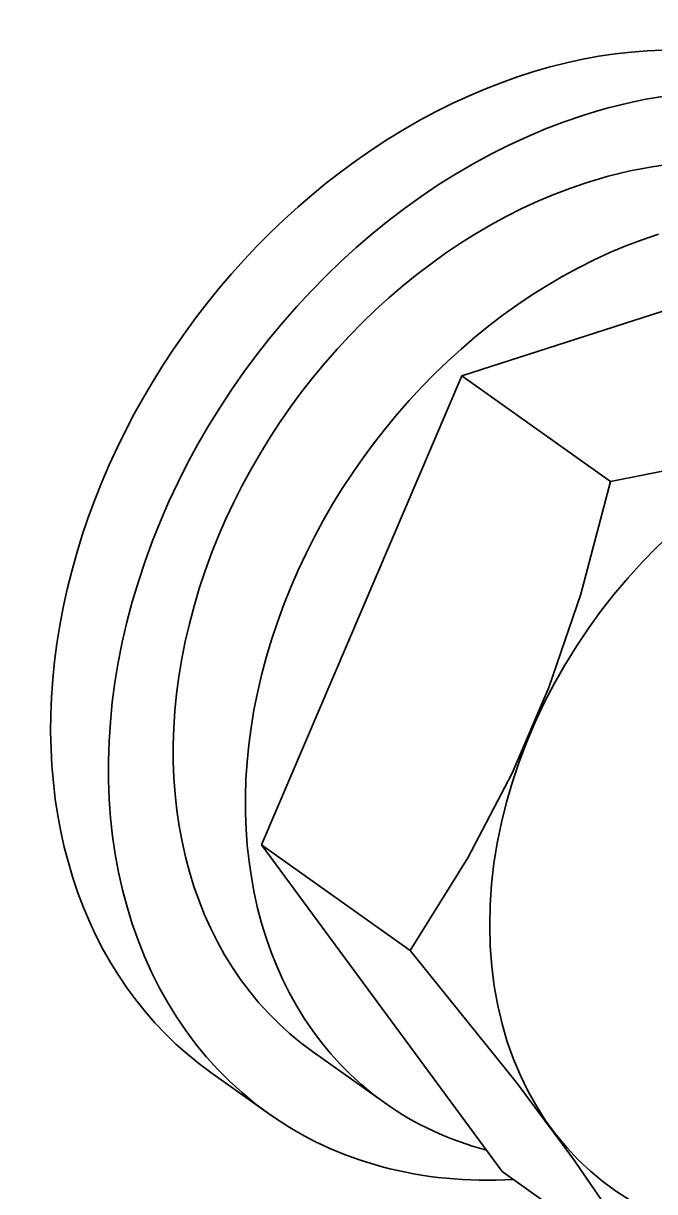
# Model space of a CAD drawing. Header units: millimetres. Extents: x 1333 to 129696, y -57210 to 105899.
# Drawn here: x 57165.664 to 57167.948, y 101231.013 to 101235.245 of the extents above; entities that cross this region are included whole.
import ezdxf

# ---------------------------------------------------------------- set-up
doc = ezdxf.new("R2010")
doc.units = ezdxf.units.MM
doc.header["$LTSCALE"] = 0.5

msp = doc.modelspace()

# ---------------------------------------------------------------- linework, layer by layer
at = {"color": 7, "lineweight": 35, "ltscale": 0.168066}
msp.add_line((57168.8501, 101234.4845), (57167.2507, 101233.9683), dxfattribs=at)
at = {"color": 7, "lineweight": 35, "ltscale": 0.184701}
msp.add_line((57167.2507, 101233.9683), (57166.525, 101232.2699), dxfattribs=at)
at = {"color": 7, "lineweight": 35, "ltscale": 0.06603}
for p, q in [((57167.7886, 101233.5854), (57167.2507, 101233.9683)), ((57166.525, 101232.2699), (57167.0629, 101231.8869))]:
    msp.add_line(p, q, dxfattribs=at)
at = {"color": 7, "lineweight": 35, "ltscale": 0.146922}
msp.add_line((57166.525, 101232.2699), (57167.3961, 101231.0868), dxfattribs=at)
at = {"color": 7, "lineweight": 35, "ltscale": 0.032067}
msp.add_line((57166.9717, 101231.3345), (57166.7104, 101231.5204), dxfattribs=at)
at = {"color": 7, "lineweight": 35, "ltscale": 0.025654}
msp.add_line((57166.551, 101231.2964), (57166.342, 101231.4452), dxfattribs=at)
at = {"color": 7, "lineweight": 35, "ltscale": 0.066031}
msp.add_line((57167.3961, 101231.0868), (57167.934, 101230.7038), dxfattribs=at)
at = {"color": 7, "lineweight": 35}
for points in [[(57167.7886, 101233.5854), (57168.2755, 101233.6819), (57168.6642, 101233.7894)], [(57167.0629, 101231.8869), (57167.272, 101232.2221), (57167.4328, 101232.5297), (57167.5649, 101232.8389), (57167.6805, 101233.1781), (57167.7886, 101233.5854)], [(57167.934, 101230.7038), (57167.7942, 101230.9264), (57167.6507, 101231.1357), (57167.4486, 101231.4081), (57167.0629, 101231.8869)]]:
    msp.add_lwpolyline(points, dxfattribs=at)
for centre, major_axis, start_param, end_param in [((57167.5745, 101233.1762), (1.2325, 1.7311), 6.283109, 9.424702), ((57167.7835, 101233.0274), (1.2325, 1.7311), 6.283109, 7.083725), ((57167.7835, 101233.0274), (1.2325, 1.7311), 0.80054, 3.141516), ((57167.7835, 101233.0274), (1.073, 1.507), 6.283109, 7.083725), ((57167.7835, 101233.0274), (1.073, 1.507), 0.80054, 3.141516), ((57168.0447, 101232.8415), (1.073, 1.507), 0.80054, 3.141516), ((57168.737, 101232.3486), (0.9425, 1.3238), 3.942133, 10.225318), ((57168.0447, 101232.8415), (1.073, 1.507), 3.141516, 3.425994), ((57167.7835, 101233.0274), (1.2325, 1.7311), 3.141516, 3.696994)]:
    msp.add_ellipse(centre, major_axis=major_axis, ratio=0.767269, start_param=start_param, end_param=end_param, dxfattribs=at)

doc.saveas('drawing.dxf')
